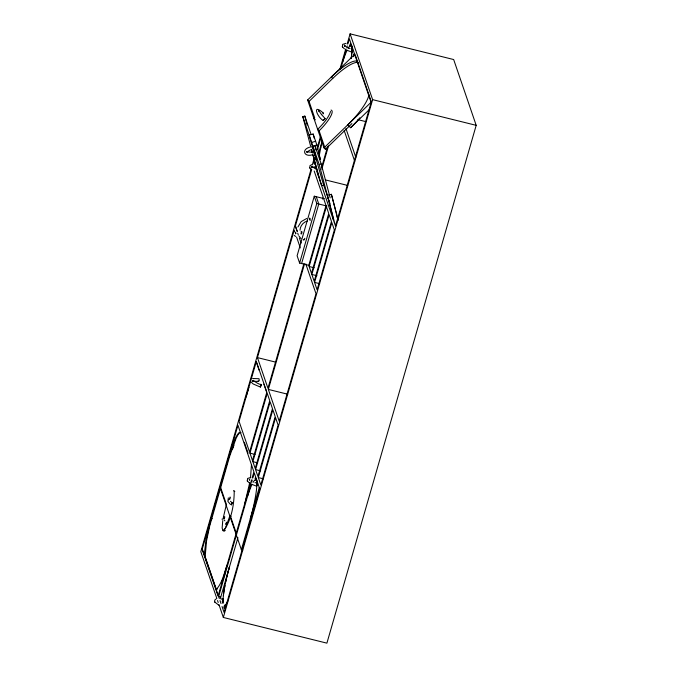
<?xml version="1.0" encoding="UTF-8"?>
<svg xmlns="http://www.w3.org/2000/svg" width="677" height="677" viewBox="0 0 677 677"><rect width="100%" height="100%" fill="white"/><g stroke="black" fill="none" stroke-linecap="round" stroke-linejoin="round"><path stroke-width="1.02" d="M310.108 220.575L309.736 218.062L309.829 219.297M223.105 598.586A32.318 5.027 -76.1 0 0 222.961 603.3A32.318 5.027 -76.1 0 1 223.088 598.586L223.359 595.718A32.318 5.027 -76.1 0 1 224.942 585.563M229.444 498.5C229.241 501.445 231.179 495.919 229.816 497.206M222.758 520.638L222.132 528.06L223.08 530.819L225.348 528.187L229.841 516.018L231.052 516.323M303.398 240.013L304.142 239.345M222.174 519.665L222.327 518.658M250.498 477.911L251.472 464.735M300.021 230.239C300.114 225.94 303.288 222.124 307.392 220.99M214.846 602.225L214.668 600.211L216.175 598.925M247.367 481.11L247.537 478.495L250.549 477.497M309.922 168.108L309.88 165.772L311.547 164.697M342.435 46.992L342.604 44.377L345.896 43.362M223.283 517.719L226.186 505.347M261.11 385.535C261.652 382.073 259.189 388.996 260.882 386.212M257.412 483.725C254.89 489.158 260.188 481.982 254.975 482.709M352.489 49.607L351.761 52.104L352.742 49.751M223.96 517.736C223.393 521.349 225.737 515.586 224.273 516.788M249.695 482.743L244.947 502.918L245.556 503.07M231.568 504.06C230.84 506.828 232.49 501.285 231.94 502.766M225.712 581.839A32.318 5.027 -76.1 0 1 229.554 566.683L229.528 566.683A32.318 5.027 -76.1 0 0 225.695 581.839L224.959 585.571A32.318 5.027 -76.1 0 0 223.376 595.718M320.771 147.721L320.035 151.453A32.318 5.027 -76.1 0 0 319.392 155.041M301.993 233.1L301.79 231.382L300.96 231.923M260.484 386.931L261.017 384.536M231.593 504.238L231.856 503.053M323.284 113.347L323.09 113.931M225.077 605.517L224.62 606.812M223.021 530.252L223.681 530.971C231.382 519.953 234.149 504.83 234.217 491.417L233.548 490.698M226.025 523.643C225.306 526.376 226.922 520.952 226.397 522.348M246.073 397.052L248.882 387.329M311.166 168.886L200.807 551.662L216.852 598.51M312.334 164.824L314.382 157.716M317.31 147.561L320.534 136.399M339.854 69.384L345.71 49.082M347.174 44.005L350.094 33.85L453.666 59.542L476.193 125.338L326.906 643.15L223.334 617.458L218.899 604.493M303.846 263.835L267.957 388.31L257.446 357.608L294.207 230.095L294.884 232.076M311.733 169.318L295.333 226.211L297.025 231.162M314.39 164.435L313.713 162.455L314.585 159.417M317.505 149.287L320.72 138.133M340.726 68.749L346.15 49.929M346.726 47.949L347.318 45.892M347.893 43.895L349.357 38.834L354.418 53.635L353.546 56.673M240.987 432.51L239.717 432.73L238.059 434.676L236.112 438.256L229.596 456.467L209.667 526.08L206.544 540.83L205.156 556.782L204.556 556.638L204.513 552.576L205.935 540.686L211.072 518.447L212.29 518.751M318.537 153.611L322.007 141.586M353.47 56.453L354.342 53.449M321.702 167.126L327.541 146.858M321.787 169.242L328.506 145.927M324.427 198.725L314.272 196.203L297.11 255.754L299.615 263.065L308.737 265.333M299.615 263.065L316.777 203.515L314.272 196.203M301.603 263.556L318.774 204.014L316.269 196.702M322.523 199.072L323.107 197.049L314.187 171.01M249.957 453.167L267.22 393.295L269.751 400.691L252.487 460.563L249.957 453.167L255.051 454.428M305.776 263.886L315.99 293.7L279.22 421.212L268.337 389.41L304.515 263.92M308.754 265.418L326.018 205.546L323.479 198.141M252.868 461.663L270.123 401.791L272.476 408.646L255.212 468.518L252.868 461.663L256.947 462.67M309.127 266.51L326.39 206.637L328.734 213.492L311.471 273.364L309.127 266.51L314.23 267.779M251.59 479.866L218.079 596.124L202.118 549.521L237.949 425.241L253.9 471.852L252.149 477.928M219.314 598.561L218.637 596.572L251.082 484.047M251.649 482.066L252.242 480.01M252.817 478.013L254.281 472.944L259.723 488.845L224.079 612.473L222.039 606.516M255.584 469.61L272.848 409.737L275.192 416.592L257.937 476.464L255.584 469.61L260.687 470.879M311.852 274.464L329.115 214.592L331.459 221.447L314.196 281.319L311.852 274.464L316.946 275.725M220.575 597.749L237.932 537.623M258.309 477.564L275.573 417.692L278.103 425.097L260.84 484.969L258.309 477.564L263.404 478.825M314.568 282.411L331.832 222.538L334.37 229.943L317.107 289.815L314.568 282.411L319.671 283.68M242.789 550.054L241.367 549.707L259.266 487.567M335.487 226.059L371.131 102.43L355.137 55.726M223.334 617.458L372.621 99.646L350.094 33.85M231.373 504.822L232.076 502.461M227.032 565.058C224.256 573.123 222.445 582.068 216.911 588.787L215.641 589.007M342.664 62.039L343.721 58.789A28.984 4.511 -76.1 0 1 347.123 50.25M247.587 496.156L248.654 492.907A28.984 4.511 -76.1 0 1 252.056 484.368M232.372 449.596L233.954 445.178M223.571 577.523L225.153 573.106M259.274 380.829L259.029 378.722L252.589 378.502M223.875 518.887L224.299 517.727L224.442 518.387M330.588 111.493C328.167 118.577 322.768 124.128 317.674 129.417L319.121 130.813L325.442 149.279L349.137 126.32A33.791 8.462 -45.9 0 0 351.896 123.569M221.472 582.584L222.547 580.071M249.491 480.188L249.246 479.181L249.83 479.976M297.931 226.998L301.172 221.624L306.715 218.485M301.417 232.676L300.91 233.81L301.561 233.895M220.406 598.68L223.207 599.247L222.699 600.389L222.234 599.644M318.588 111.29L318.647 110.453L321.524 114.574M349.823 44.411C351.71 42.033 350.737 48.499 349.611 45.765M228.327 497.891L227.878 501.378L230.459 504.475M228.479 499.846L228.623 499.651M224.485 607.066L225.086 604.739M344.356 46.341L344.762 45.401L344.618 46.332L344.322 45.063L346.133 46.772M311.843 167.456L312.249 166.517L312.097 167.447L311.801 166.178L315.245 168.725M295.494 233.861L295.654 232.846M252.885 381.269L253.291 380.322L253.147 381.261C251.489 378.375 258.301 384.985 261.204 384.434M254.899 478.258L255.584 477.979L255.898 478.994M255.525 480.289L254.704 480.416M222.386 599.373L222.902 599.027M223.004 601.404L222.183 601.531M351.769 51.334L352.218 50.809M260.307 386.254L261.195 385.205M256.701 485.443L257.59 484.402M304.058 239.954L304.87 238.296M325.036 118.577L323.157 120.455L325.155 118.585L321.414 114.447M323.995 147.874L307.603 99.993L354.985 54.084L371.377 101.973L323.995 147.874L325.442 149.279M314.703 117.908L309.05 101.389L332.737 78.439A33.791 8.462 -45.9 0 1 358.294 62.512M368.872 94.662A33.791 8.462 -45.9 0 1 347.69 124.923L350.576 127.725L369.083 109.792M307.451 151.656L310.658 149.752M314.314 151.775C313.129 153.357 315.727 155.922 314.915 152.697M224.29 531.123L225.289 530.472M252.614 381.473L253.367 381.066M309.617 147.197C301.333 149.566 304.1 157.199 312.063 154.906M323.665 119.736L324.622 119.27M310.98 147.501L302.805 116.639L304.811 116.097L311.124 134.554M316.887 144.98L313.129 134.012L309.127 135.095L316.421 160.635L312.876 146.063L316.887 144.98L320.433 159.544L319.459 156.709M311.623 142.407L315.634 141.324M302.805 116.639L319.197 164.528L321.203 163.986L329.377 194.841A33.791 0.643 74.8 0 1 330.19 197.904M330.029 203.718L323.665 185.126L321.66 185.667A33.791 0.643 74.8 0 1 312.969 154.94M338.238 220.177L331.383 194.299L327.372 195.382A33.791 0.643 74.8 0 1 333.05 218.933M240.386 432.358L239.108 432.578L237.458 434.524L235.511 438.104L231.162 449.291L228.987 456.315L229.596 456.467M216.242 589.159L217.52 588.939M253.071 381.185L258.606 381.447L258.149 380.694M322.59 112.72L323.276 113.093M313.426 167.194L315.135 167.295M311.682 152.181L306.867 151.91M313.096 148.771L312.444 148.263M351.837 46.138L351.854 46.138A32.318 5.027 -76.1 0 1 351.845 52.611L351.575 55.489A32.318 5.027 -76.1 0 1 351.168 58.645A32.318 5.027 -76.1 0 0 351.558 55.48L351.828 52.611A32.318 5.027 -76.1 0 0 351.837 46.138A28.984 4.511 -76.1 0 0 348.173 48.253M372.621 99.646L476.193 125.338M357.862 119.643L366.029 121.674M313.713 162.455L315.753 162.962M325.273 179.879L347.699 185.439M316.777 203.515L326.923 206.036M257.446 357.608L275.59 362.11M268.337 389.41L287.708 394.217M251.742 518.988L250.312 518.633A32.318 5.027 -76.1 0 0 254.163 503.476L254.899 499.744A32.318 5.027 -76.1 0 0 256.498 489.598L256.752 486.729A32.318 5.027 -76.1 0 0 256.879 485.003M218.637 596.572L220.677 597.08M351.761 52.104L346.632 50.123M260.298 387.032L253.215 383.994L250.972 381.921M256.693 486.221L251.556 484.241M347.766 47.61L350.051 48.592M219.043 605.356L214.651 601.963M342.24 46.73L344.475 48.913M294.233 235.41L295.612 236.434M247.164 480.839L249.398 483.031M230.434 501.251L231.229 501.852M312.799 148.678C313.603 146.147 310.861 145.606 312.613 147.484M323.047 112.763C311.826 102.946 317.183 117.206 323.157 120.455M332.737 78.439L331.29 77.034A33.791 8.462 -45.9 0 1 357.49 61.395M307.603 99.993L309.05 101.389M313.925 118.45L315.372 119.846M224.197 520.139L224.891 520.833M307.13 152.113L306.571 151.521L306.901 152.122M234.157 490.85L234.817 491.57M299.031 236.121L300.96 238.566M309.727 167.845L310.582 169.005M295.46 232.575L296.044 233.379M312.613 146.46L313.087 147.332M223.207 599.247L223.385 600.11M345.939 128.512L355.806 157.335M344.144 130.407L354.689 161.211M321.203 163.986L314.881 145.521L316.142 150.328M315.059 166.407L316.074 169.368M316.751 171.34L318.782 177.264M295.426 225.89L297.338 231.492M297.702 233.142L298.379 235.131M299.403 238.101L301.096 243.051M296.585 237.026L300.317 247.926M256.236 361.814L259.113 370.217M263.869 384.113L266.746 392.516M244.346 442.318L248.044 453.116M226.448 504.5L220.634 487.533L220.033 487.381L235.985 533.984L236.595 534.136L230.442 516.17M236.366 535.084L241.367 549.707M223.723 606.888L224.349 608.716M205.495 557.763L215.912 588.178M202.305 548.869L218.265 595.481M220 600.55L221.015 603.529M217.537 600.507L218.214 602.505M313.129 134.012L314.289 138.328M319.197 164.528L335.547 226.245L319.155 178.356L312.825 154.466M304.811 116.097L307.18 125.059M311.505 149.49L312.3 152.477M256.93 483.429A32.318 5.027 -76.1 0 0 256.786 480.255A28.984 4.511 -76.1 0 0 254.933 479.891M253.096 482.371A28.984 4.511 -76.1 0 1 254.061 480.865M227.827 600.956A28.984 4.511 -76.1 0 1 224.197 605.864M320.788 147.73A32.318 5.027 -76.1 0 1 322.328 141.036M312.461 153.061A33.791 0.643 74.8 0 1 311.462 149.321M323.665 185.126A33.791 0.643 74.8 0 1 316.252 159.112M315.736 157.225A33.791 0.643 74.8 0 1 314.974 154.398M331.383 194.299A33.791 0.643 74.8 0 1 335.995 212.316M336.241 213.331A33.791 0.643 74.8 0 1 336.647 215.091M336.808 215.819A33.791 0.643 74.8 0 1 337.171 217.698M359.834 117.79A33.791 8.462 -45.9 0 1 350.576 127.725M331.061 110.055A20.775 5.204 -45.9 0 1 319.121 130.813M256.329 361.493L239.066 421.365L249.576 452.067L266.84 392.195L256.329 361.493"/></g></svg>
